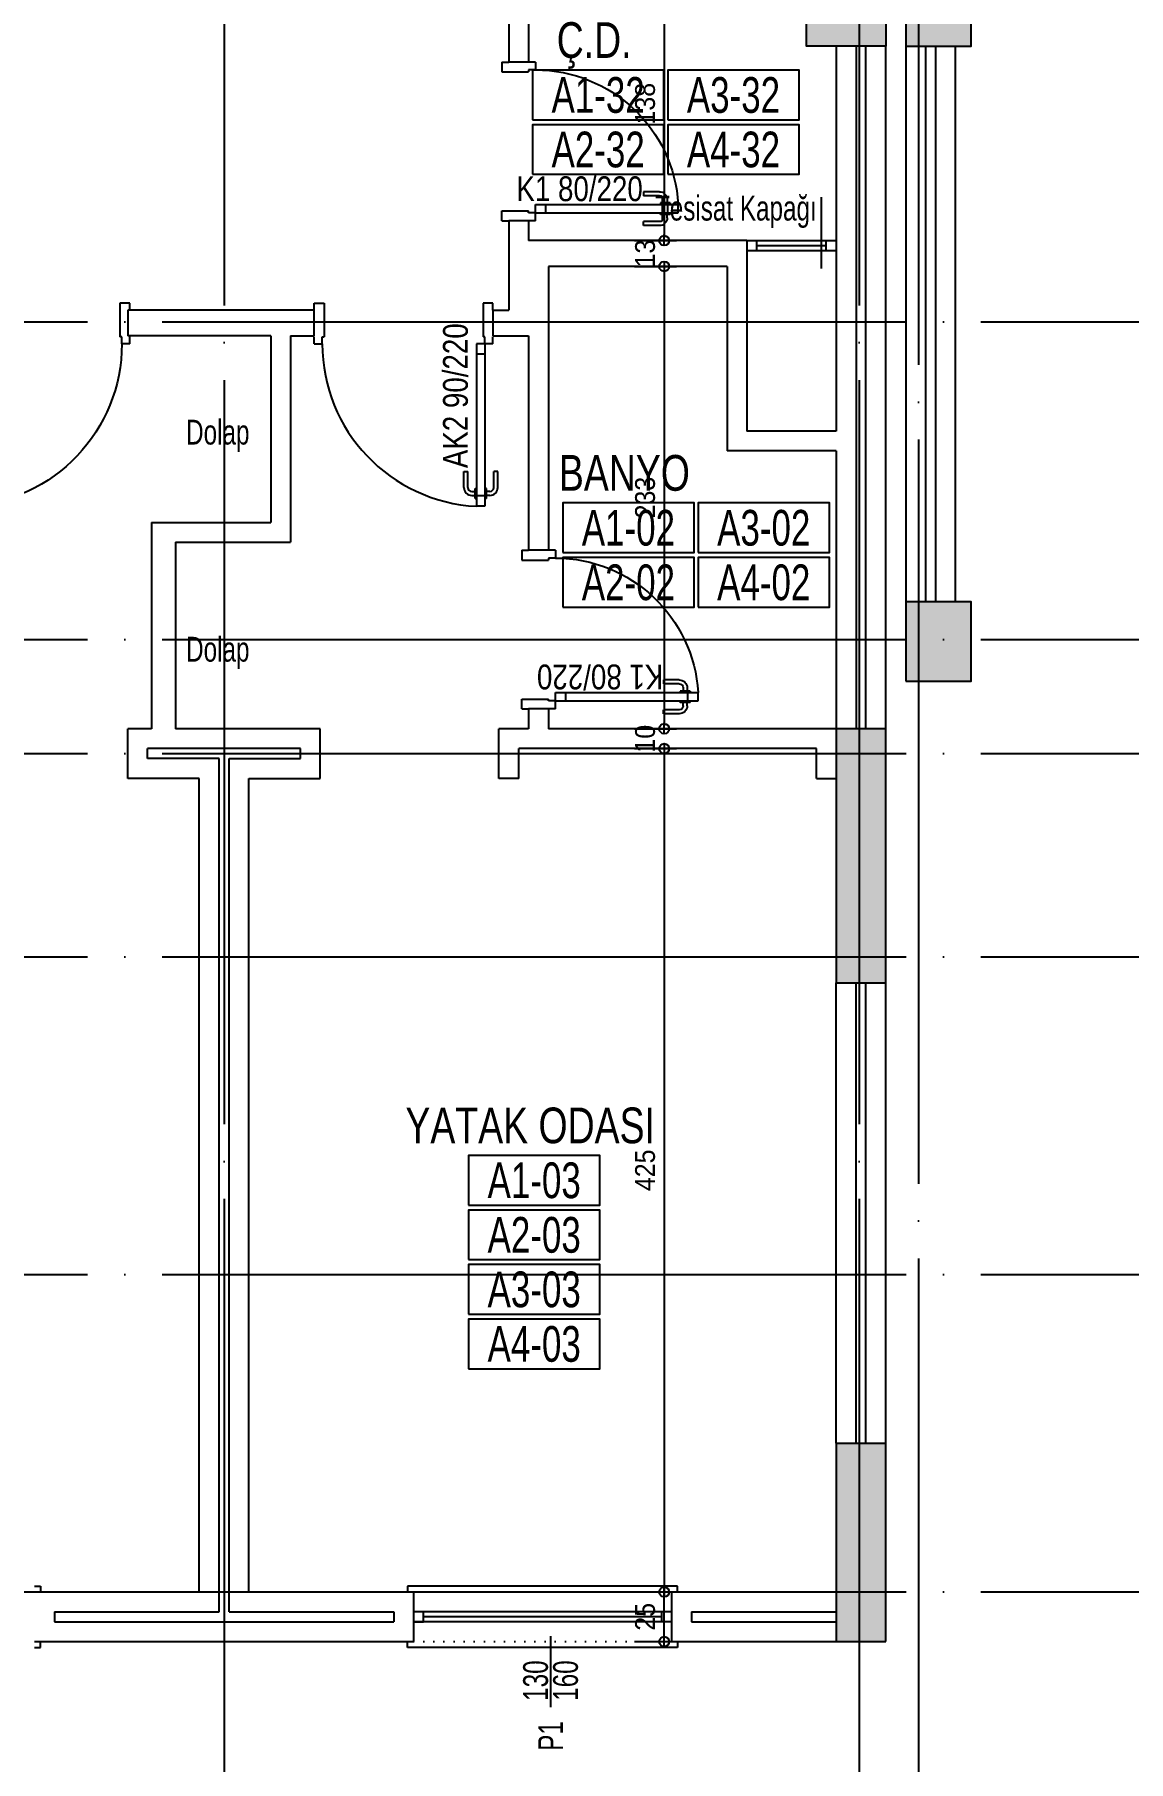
# Model space of a CAD drawing. Extents: x 460786 to 545292, y 30998 to 41694.
# Drawn here: x 470955 to 471506, y 38162 to 39032 of the extents above; entities that cross this region are included whole.
import ezdxf
from ezdxf.enums import TextEntityAlignment as Align

# ---------------------------------------------------------------- set-up
doc = ezdxf.new("R2010")
doc.units = 0
doc.header["$LTSCALE"] = 50
doc.header["$MEASUREMENT"] = 0
doc.header["$PDMODE"] = 35
doc.linetypes.add('DASHDOT', pattern=[5.5, 5, -0.25, 0, -0.25])
doc.linetypes.add('DASHED', pattern=[0.1, 0, -0.1])
doc.layers.get('0').update_dxf_attribs({"linetype": 'CONTINUOUS'})
doc.layers.get('Defpoints').update_dxf_attribs({"linetype": 'CONTINUOUS'})
for name, color, linetype in [('A-Aks Dikey', 12, 'DASHDOT'), ('A-Aks Yatay', 12, 'DASHDOT'), ('A-Betonarme', 6, 'CONTINUOUS'), ('A-Cam', 160, 'CONTINUOUS'), ('A-Dash', 9, 'DASHED'), ('A-Duvar', 7, 'CONTINUOUS'), ('A-Gör 2', 40, 'CONTINUOUS'), ('A-Kapı', 2, 'CONTINUOUS'), ('A-mahal adi', 1, 'CONTINUOUS'), ('A-mahal no', 4, 'CONTINUOUS'), ('A-Olcu Ic Dikey', 8, 'CONTINUOUS'), ('A-Poz-Kapı', 4, 'CONTINUOUS'), ('A-Poz-Pen', 4, 'CONTINUOUS'), ('A-Tarama 1', 9, 'CONTINUOUS'), ('A-Yazı 2', 205, 'CONTINUOUS')]:
    doc.layers.add(name, color=color, linetype=linetype)
doc.styles.add('blkan', font='arial.ttf', dxfattribs={"width": 0.9, "height": 12.5})
doc.styles.get("Standard").update_dxf_attribs({"font": 'arial.ttf', "width": 0.9})
doc.dimstyles.new('EXIT', dxfattribs={"dimscale": 50, "dimtxt": 0.23, "dimasz": 0.03, "dimexe": 0.125, "dimexo": 0.5, "dimgap": 0.09, "dimtad": 1, "dimzin": 1, "dimdsep": 46, "dimtxsty": 'Standard', "dimblk": 'TICK', "dimcen": 0.2, "dimadec": 0, "dimazin": 0, "dimtfac": 1, "dimtix": 1, "dimtofl": 0, "dimtmove": 2, "dimatfit": 3, "dimldrblk": 'TICK', "dimfxl": 1, "dimtolj": 1, "dimtzin": 1, "dimarcsym": 0})

# ---------------------------------------------------------------- blocks, each defined once
blk = doc.blocks.new('poz-pk1')
blk.add_line((24.33, 28.66), (24.33, -5.74))
at = {"width": 0.7}
for p in [(17.04, 9.96), (31.55, 9.96)]:
    blk.add_attdef('YAZı', text='', height=12, rotation=90, dxfattribs=at).set_placement(p, align=Align.MIDDLE_CENTER)
blk.add_attdef('POZ', text='', height=12, dxfattribs=at).set_placement((24.33, -14.42), align=Align.MIDDLE_CENTER)
blk = doc.blocks.new('kapı L 90p 13.5')
at = {"ltscale": 20}
for p, q in [((4, 80.39), (8.2, 80.39)), ((4, -1.5), (4, 80.39)), ((8.2, -1.5), (8.2, 80.39)), ((-2.45, 70.89), (-2.45, 62.89)), ((-0.45, 70.89), (-0.45, 62.89)), ((1.55, 74.89), (3.2, 74.89)), ((1.55, 72.89), (3.2, 72.89)), ((3.2, 76.39), (4, 76.39)), ((3.2, 76.39), (3.2, 71.39)), ((3.2, 71.39), (4, 71.39)), ((3.2, 71.39), (4, 71.39)), ((4, 75.19), (8.2, 75.19)), ((9, 76.39), (8.2, 76.39)), ((9, 71.39), (8.2, 71.39)), ((9, 76.39), (9, 71.39)), ((10.65, 74.89), (9, 74.89)), ((10.65, 72.89), (9, 72.89)), ((12.65, 70.89), (12.65, 62.89)), ((14.65, 70.89), (14.65, 62.89)), ((-2.45, 62.89), (-0.45, 62.89)), ((14.65, 62.89), (12.65, 62.89)), ((4, 3.71), (8.2, 3.71)), ((0, -1.5), (4, -1.5)), ((0, -1.5), (0, -5)), ((4, -1.5), (8.2, -1.5)), ((4, -1.5), (4, -5)), ((4, -5), (5, -5)), ((5, -22), (5, -5)), ((85, -22), (85, -5)), ((86, -5), (85, -5)), ((90, -1.5), (86, -1.5)), ((86, -1.5), (86, -5)), ((90, -1.5), (90, -5))]:
    blk.add_line(p, q, dxfattribs=at)
for p, q in [((0, -18.5), (0, -22)), ((0, -22), (5, -22)), ((90, -22), (85, -22)), ((90, -18.5), (90, -22))]:
    blk.add_line(p, q)
blk.add_arc((4, -1.5), 82, 0, 87.06405)
for centre, radius, start, end in [((1.55, 70.89), 4, 90, 180), ((1.55, 70.89), 2, 90, 180), ((10.65, 70.89), 4, 0, 90), ((10.65, 70.89), 2, 0, 90)]:
    blk.add_arc(centre, radius, start, end, dxfattribs=at)
at = {"layer": 'A-Poz-Kapı', "width": 0.8}
blk.add_attdef('POZNO', (25, -18.46), '', height=12.5, rotation=90, dxfattribs=at)
blk = doc.blocks.new('kapı L 80p 10')
at = {"ltscale": 20}
for p, q in [((1.55, 69.88), (3.2, 69.88)), ((3.2, 71.38), (4, 71.38)), ((3.2, 71.38), (3.2, 66.38)), ((4, 75.38), (8.2, 75.38)), ((4, 3.5), (4, 75.38)), ((4, 70.17), (8.2, 70.17)), ((8.2, 3.5), (8.2, 75.38)), ((9, 71.38), (8.2, 71.38)), ((9, 71.38), (9, 66.38)), ((10.65, 69.88), (9, 69.88)), ((-2.45, 65.88), (-2.45, 57.88)), ((-0.45, 65.88), (-0.45, 57.88)), ((1.55, 67.88), (3.2, 67.88)), ((3.2, 66.38), (4, 66.38)), ((3.2, 66.38), (4, 66.38)), ((9, 66.38), (8.2, 66.38)), ((10.65, 67.88), (9, 67.88)), ((12.65, 65.88), (12.65, 57.88)), ((14.65, 65.88), (14.65, 57.88)), ((-2.45, 57.88), (-0.45, 57.88)), ((14.65, 57.88), (12.65, 57.88)), ((4, 8.71), (8.2, 8.71)), ((0, 3.5), (4, 3.5)), ((0, 3.5), (0, 0)), ((4, 3.5), (8.2, 3.5)), ((4, 3.5), (4, 0)), ((80, 3.5), (76, 3.5)), ((76, 3.5), (76, 0)), ((80, 3.5), (80, 0)), ((4, 0), (5, 0)), ((5, -13.5), (5, 0)), ((75, -13.5), (75, 0)), ((76, 0), (75, 0)), ((0, -13.5), (0, -10)), ((0, -13.5), (5, -13.5)), ((80, -13.5), (75, -13.5)), ((80, -13.5), (80, -10))]:
    blk.add_line(p, q, dxfattribs=at)
for centre, radius, start, end in [((1.55, 65.88), 4, 90, 180), ((10.65, 65.88), 4, 0, 90), ((1.55, 65.88), 2, 90, 180), ((10.65, 65.88), 2, 0, 90)]:
    blk.add_arc(centre, radius, start, end, dxfattribs=at)
blk.add_arc((4, 3.5), 72, 360, 86.65585)
at = {"layer": 'A-Poz-Kapı', "width": 0.8}
blk.add_attdef('POZNO', (30.17, -9.96), '', height=12.5, rotation=90, dxfattribs=at)
blk = doc.blocks.new('mahal adı')
at = {"layer": 'A-mahal no'}
blk.add_lwpolyline([(-75.6, -73.4), (89.9, -73.4), (89.9, -10.9), (-75.6, -10.9)], close=True, dxfattribs=at)
at = {"layer": 'A-mahal adi', "width": 0.75}
for p in [(2.1, 88.8), (2.1, 27)]:
    blk.add_attdef('MAHALADI', text='', height=45, dxfattribs=at).set_placement(p, align=Align.MIDDLE_CENTER)
at = {"layer": 'A-mahal no', "width": 0.7}
blk.add_attdef('MAHALNO', text='', height=45, dxfattribs=at).set_placement((7.1, -42.1), align=Align.MIDDLE_CENTER)
blk = doc.blocks.new('TICK', base_point=(53.7, 38.06))
blk.add_line((55.37, 38.06), (52.04, 38.06))
blk.add_circle((53.7, 38.06), 1.67)
blk = doc.blocks.new('*D816')
at = {"layer": 'A-Olcu Ic Dikey', "color": 0, "lineweight": -2, "transparency": 16777216}
for p, q in [((471256.89865, 38672.50245), (471278.14865, 38672.50245)), ((471271.89865, 38671.00245), (471271.89865, 38249.00245)), ((471256.89865, 38247.50245), (471278.14865, 38247.50245))]:
    blk.add_line(p, q, dxfattribs=at)
at = {"layer": 'Defpoints', "color": 0, "transparency": 16777216}
for p in [(471231.89865, 38672.50245), (471231.89865, 38247.50245), (471271.89865, 38247.50245)]:
    blk.add_point(p, dxfattribs=at)
at = {"layer": 'A-Olcu Ic Dikey', "color": 0, "lineweight": -2, "transparency": 16777216, "xscale": 1.5, "yscale": 1.5, "zscale": 1.5}
for p, rotation in [((471271.89865, 38672.50245), 90), ((471271.89865, 38247.50245), 270)]:
    blk.add_blockref('TICK', p, dxfattribs=dict(at, rotation=rotation))
at = {"layer": 'A-Olcu Ic Dikey', "color": 0, "transparency": 16777216, "insert": (471262.29292, 38460.00245), "char_height": 10, "attachment_point": 5, "rotation": 90}
blk.add_mtext('\\A1;425', dxfattribs=at)
blk = doc.blocks.new('*D817')
at = {"layer": 'A-Olcu Ic Dikey', "color": 0, "lineweight": -2, "transparency": 16777216}
for p, q in [((471256.89865, 38247.50245), (471278.14865, 38247.50245)), ((471271.89865, 38224.00245), (471271.89865, 38246.00245)), ((471256.89865, 38222.50245), (471278.14865, 38222.50245))]:
    blk.add_line(p, q, dxfattribs=at)
at = {"layer": 'Defpoints', "color": 0, "transparency": 16777216}
for p in [(471231.89865, 38247.50245), (471271.89865, 38247.50245), (471231.89865, 38222.50245)]:
    blk.add_point(p, dxfattribs=at)
at = {"layer": 'A-Olcu Ic Dikey', "color": 0, "lineweight": -2, "transparency": 16777216, "xscale": 1.5, "yscale": 1.5, "zscale": 1.5}
for p, rotation in [((471271.89865, 38247.50245), 90), ((471271.89865, 38222.50245), 270)]:
    blk.add_blockref('TICK', p, dxfattribs=dict(at, rotation=rotation))
at = {"layer": 'A-Olcu Ic Dikey', "color": 0, "transparency": 16777216, "insert": (471262.29292, 38235.00245), "char_height": 10, "attachment_point": 5, "rotation": 90}
blk.add_mtext('\\A1;25', dxfattribs=at)
blk = doc.blocks.new('*D818')
at = {"layer": 'A-Olcu Ic Dikey', "color": 0, "lineweight": -2, "transparency": 16777216}
for p, q in [((471256.89865, 38682.50245), (471278.14865, 38682.50245)), ((471271.89865, 38684.00245), (471271.89865, 38685.50245)), ((471256.89865, 38672.50245), (471278.14865, 38672.50245)), ((471271.89865, 38671.00245), (471271.89865, 38669.50245))]:
    blk.add_line(p, q, dxfattribs=at)
at = {"layer": 'Defpoints', "color": 0, "transparency": 16777216}
for p in [(471231.89865, 38682.50245), (471271.89865, 38682.50245), (471231.89865, 38672.50245)]:
    blk.add_point(p, dxfattribs=at)
at = {"layer": 'A-Olcu Ic Dikey', "color": 0, "lineweight": -2, "transparency": 16777216, "xscale": 1.5, "yscale": 1.5, "zscale": 1.5}
for p, rotation in [((471271.89865, 38682.50245), 270), ((471271.89865, 38672.50245), 90)]:
    blk.add_blockref('TICK', p, dxfattribs=dict(at, rotation=rotation))
at = {"layer": 'A-Olcu Ic Dikey', "color": 0, "transparency": 16777216, "insert": (471262.29292, 38677.50245), "char_height": 10, "attachment_point": 5, "rotation": 90}
blk.add_mtext('\\A1;10', dxfattribs=at)
blk = doc.blocks.new('*D819')
at = {"layer": 'A-Olcu Ic Dikey', "color": 0, "lineweight": -2, "transparency": 16777216}
for p, q in [((471256.9, 38915.5), (471278.15, 38915.5)), ((471271.9, 38914), (471271.9, 38684)), ((471256.9, 38682.5), (471278.15, 38682.5))]:
    blk.add_line(p, q, dxfattribs=at)
at = {"layer": 'Defpoints', "color": 0, "transparency": 16777216}
for p in [(471231.9, 38915.5), (471231.9, 38682.5), (471271.9, 38682.5)]:
    blk.add_point(p, dxfattribs=at)
at = {"layer": 'A-Olcu Ic Dikey', "color": 0, "lineweight": -2, "transparency": 16777216, "xscale": 1.5, "yscale": 1.5, "zscale": 1.5}
for p, rotation in [((471271.9, 38915.5), 90), ((471271.9, 38682.5), 270)]:
    blk.add_blockref('TICK', p, dxfattribs=dict(at, rotation=rotation))
at = {"layer": 'A-Olcu Ic Dikey', "color": 0, "transparency": 16777216, "insert": (471262.29, 38799), "char_height": 10, "attachment_point": 5, "rotation": 90}
blk.add_mtext('\\A1;233', dxfattribs=at)
blk = doc.blocks.new('*D820')
at = {"layer": 'A-Olcu Ic Dikey', "color": 0, "lineweight": -2, "transparency": 16777216}
for p, q in [((471256.9, 38928.5), (471278.15, 38928.5)), ((471271.9, 38930), (471271.9, 38931.5)), ((471256.9, 38915.5), (471278.15, 38915.5)), ((471271.9, 38914), (471271.9, 38912.5))]:
    blk.add_line(p, q, dxfattribs=at)
at = {"layer": 'Defpoints', "color": 0, "transparency": 16777216}
for p in [(471231.9, 38928.5), (471271.9, 38928.5), (471231.9, 38915.5)]:
    blk.add_point(p, dxfattribs=at)
at = {"layer": 'A-Olcu Ic Dikey', "color": 0, "lineweight": -2, "transparency": 16777216, "xscale": 1.5, "yscale": 1.5, "zscale": 1.5}
for p, rotation in [((471271.9, 38928.5), 270), ((471271.9, 38915.5), 90)]:
    blk.add_blockref('TICK', p, dxfattribs=dict(at, rotation=rotation))
at = {"layer": 'A-Olcu Ic Dikey', "color": 0, "transparency": 16777216, "insert": (471262.29, 38922), "char_height": 10, "attachment_point": 5, "rotation": 90}
blk.add_mtext('\\A1;13', dxfattribs=at)
blk = doc.blocks.new('*D821')
at = {"layer": 'A-Olcu Ic Dikey', "color": 0, "lineweight": -2, "transparency": 16777216}
for p, q in [((471256.9, 39066.5), (471278.15, 39066.5)), ((471271.9, 39065), (471271.9, 38930)), ((471256.9, 38928.5), (471278.15, 38928.5))]:
    blk.add_line(p, q, dxfattribs=at)
at = {"layer": 'Defpoints', "color": 0, "transparency": 16777216}
for p in [(471231.9, 39066.5), (471231.9, 38928.5), (471271.9, 38928.5)]:
    blk.add_point(p, dxfattribs=at)
at = {"layer": 'A-Olcu Ic Dikey', "color": 0, "lineweight": -2, "transparency": 16777216, "xscale": 1.5, "yscale": 1.5, "zscale": 1.5}
for p, rotation in [((471271.9, 39066.5), 90), ((471271.9, 38928.5), 270)]:
    blk.add_blockref('TICK', p, dxfattribs=dict(at, rotation=rotation))
at = {"layer": 'A-Olcu Ic Dikey', "color": 0, "transparency": 16777216, "insert": (471262.29, 38997.5), "char_height": 10, "attachment_point": 5, "rotation": 90}
blk.add_mtext('\\A1;138', dxfattribs=at)

msp = doc.modelspace()

# ---------------------------------------------------------------- hatches: boundary and pattern name
at = {"layer": 'A-Tarama 1'}
h = msp.add_hatch(dxfattribs=at)
h.set_pattern_fill('ANSI33', color=256, scale=30, angle=180, style=0)
h.set_pattern_definition([(225, (3956.983, -2e-09), (5.30330086, -5.30330086), []), (225, (3951.68, -2e-09), (5.30330086, -5.30330086), [3.75, -1.875])])
h.paths.add_polyline_path([(469255.57, 40179.5), (469180.57, 40179.5), (469180.57, 40154.5), (469255.57, 40154.5)])
h.paths.add_polyline_path([(469205.57, 40474.5), (469330.57, 40474.5), (469330.57, 40499.5), (469180.57, 40499.5), (469180.57, 40392.5), (469205.57, 40392.5)])
h.paths.add_polyline_path([(469690.57, 40499.5), (469593.57, 40499.5), (469593.57, 40474.5), (469690.57, 40474.5)])
h.paths.add_polyline_path([(469945.57, 40499.5), (469920.57, 40499.5), (469920.57, 40371.5), (469945.57, 40371.5)])
h.paths.add_polyline_path([(469690.57, 39860), (469593.57, 39860), (469593.57, 39835), (469690.57, 39835)])
h.paths.add_polyline_path([(469330.57, 39860), (469230.57, 39860), (469230.57, 39835), (469330.57, 39835)])
h.paths.add_polyline_path([(469330.57, 39220), (469230.57, 39220), (469230.57, 39195), (469330.57, 39195)])
h.paths.add_polyline_path([(469690.57, 39220), (469593.57, 39220), (469593.57, 39195), (469690.57, 39195)])
h.paths.add_polyline_path([(469255.57, 38899.5), (469180.57, 38899.5), (469180.57, 38874.5), (469205.57, 38874.5), (469255.57, 38874.5)])
h.paths.add_polyline_path([(469330.57, 38579.5), (469205.57, 38579.5), (469205.57, 38654.5), (469180.57, 38654.5), (469180.57, 38554.5), (469330.57, 38554.5)])
h.paths.add_polyline_path([(469783.57, 38579.5), (469593.57, 38579.5), (469593.57, 38554.5), (469783.57, 38554.5)])
h.paths.add_polyline_path([(470103.57, 38099.5), (469758.57, 38099.5), (469758.57, 38074.5), (470103.57, 38074.5)])
h.paths.add_polyline_path([(469783.57, 38322.5), (469758.57, 38322.5), (469758.57, 38222.5), (469783.57, 38222.5)])
h.paths.add_polyline_path([(470185.57, 38247.5), (470103.57, 38247.5), (470103.57, 38322.5), (470078.57, 38322.5), (470078.57, 38222.5), (470185.57, 38222.5)])
h.paths.add_polyline_path([(470103.57, 38682.5), (470078.57, 38682.5), (470078.57, 38554.5), (470103.57, 38554.5)])
h.paths.add_polyline_path([(470430.57, 38114.5), (470390.57, 38114.5), (470390.57, 38074.5), (470430.57, 38074.5)])
h.paths.add_polyline_path([(470750.57, 38114.5), (470710.57, 38114.5), (470710.57, 38074.5), (470750.57, 38074.5)])
h.paths.add_polyline_path([(470742.57, 38322.5), (470717.57, 38322.5), (470717.57, 38222.5), (470742.57, 38222.5)])
h.paths.add_polyline_path([(470742.57, 38682.5), (470717.57, 38682.5), (470717.57, 38554.5), (470742.57, 38554.5)])
h.paths.add_polyline_path([(471383.57, 38682.5), (471358.57, 38682.5), (471358.57, 38554.5), (471383.57, 38554.5)])
h.paths.add_polyline_path([(471383.57, 38322.5), (471358.57, 38322.5), (471358.57, 38222.5), (471383.57, 38222.5)])
h.paths.add_polyline_path([(471383.57, 38114.5), (471350.57, 38114.5), (471350.57, 38074.5), (471383.57, 38074.5)])
h.paths.add_polyline_path([(471070.57, 38114.5), (471030.57, 38114.5), (471030.57, 38074.5), (471070.57, 38074.5)])
h.paths.add_polyline_path([(471426.57, 38746.5), (471393.57, 38746.5), (471393.57, 38706.5), (471426.57, 38706.5)])
h.paths.add_polyline_path([(471426.57, 39066.5), (471393.57, 39066.5), (471393.57, 39026.5), (471426.57, 39026.5)])
h.paths.add_polyline_path([(471383.57, 39066.5), (471358.57, 39066.5), (471193.57, 39066.5), (471193.57, 39041.5), (471343.57, 39041.5), (471343.57, 39026.5), (471383.57, 39026.5)])
h.paths.add_polyline_path([(470423.57, 39066.5), (470078.57, 39066.5), (470078.57, 39041.5), (470423.57, 39041.5)])
h.paths.add_polyline_path([(470751.57, 39081.5), (470711.57, 39081.5), (470711.57, 39041.5), (470751.57, 39041.5)])
h.paths.add_polyline_path([(470438.57, 39406.5), (470398.57, 39406.5), (470398.57, 39366.5), (470438.57, 39366.5)])
h.paths.add_polyline_path([(470103.57, 39406.5), (470063.57, 39406.5), (470063.57, 39366.5), (470103.57, 39366.5)])
h.paths.add_polyline_path([(470103.57, 39686.5), (470063.57, 39686.5), (470063.57, 39646.5), (470103.57, 39646.5)])
h.paths.add_polyline_path([(470103.57, 39862.5), (470103.57, 40011.5), (470078.57, 40011.5), (470078.57, 39832.5), (470103.57, 39832.5)])
h.paths.add_polyline_path([(470423.57, 40011.5), (470398.57, 40011.5), (470398.57, 39832.5), (470423.57, 39832.5)])
h.paths.add_polyline_path([(470438.57, 39686.5), (470398.57, 39686.5), (470398.57, 39646.5), (470438.57, 39646.5)])
h.paths.add_polyline_path([(470751.57, 40011.5), (470711.57, 40011.5), (470711.57, 39971.5), (470751.57, 39971.5)])
h.paths.add_polyline_path([(471383.57, 40026.5), (471343.57, 40026.5), (471343.57, 40011.5), (471193.57, 40011.5), (471193.57, 39986.5), (471383.57, 39986.5)])
h.paths.add_polyline_path([(471426.57, 40026.5), (471393.57, 40026.5), (471393.57, 39986.5), (471426.57, 39986.5)])
h.paths.add_polyline_path([(471383.57, 40507.5), (471358.57, 40507.5), (471358.57, 40371.5), (471383.57, 40371.5)])
h.paths.add_polyline_path([(471383.57, 40831.5), (471275.57, 40831.5), (471275.57, 40806.5), (471358.57, 40806.5), (471358.57, 40727.5), (471383.57, 40727.5)])
h.paths.add_polyline_path([(471383.57, 40978.5), (471351.57, 40978.5), (471351.57, 40938.5), (471383.57, 40938.5)])
h.paths.add_polyline_path([(471425.57, 40978.5), (471393.57, 40978.5), (471393.57, 40938.5), (471425.57, 40938.5)])
h.paths.add_polyline_path([(471071.57, 40978.5), (471031.57, 40978.5), (471031.57, 40938.5), (471071.57, 40938.5)])
h.paths.add_polyline_path([(470751.57, 40978.5), (470711.57, 40978.5), (470711.57, 40938.5), (470751.57, 40938.5)])
h.paths.add_polyline_path([(470743.57, 40831.5), (470718.57, 40831.5), (470718.57, 40727.5), (470743.57, 40727.5)])
h.paths.add_polyline_path([(470743.57, 40495.5), (470718.57, 40495.5), (470718.57, 40384.5), (470718.57, 40371.5), (470743.57, 40371.5)])
h.paths.add_polyline_path([(470103.57, 40507.5), (470078.57, 40507.5), (470078.57, 40371.5), (470103.57, 40371.5)])
h.paths.add_polyline_path([(470186.57, 40831.5), (470078.57, 40831.5), (470078.57, 40727.5), (470103.57, 40727.5), (470103.57, 40806.5), (470186.57, 40806.5)])
h.paths.add_polyline_path([(470111.57, 40978.5), (470078.57, 40978.5), (470078.57, 40938.5), (470111.57, 40938.5)])
h.paths.add_polyline_path([(470431.57, 40978.5), (470391.57, 40978.5), (470391.57, 40938.5), (470431.57, 40938.5)])

# ---------------------------------------------------------------- linework, layer by layer
at = {"layer": 'A-Aks Dikey', "ltscale": 1.5}
for p, q in [((471050.07, 41333.83), (471050.07, 37667.36)), ((471370.07, 41333.83), (471370.07, 37667.36)), ((471400.07, 41303.83), (471400.07, 37697.36))]:
    msp.add_line(p, q, dxfattribs=at)
at = {"layer": 'A-Aks Yatay', "ltscale": 1.5}
for p, q in [((468955.88, 38887.5), (471794.29, 38887.5)), ((468955.88, 38727.5), (471794.29, 38727.5)), ((468955.88, 38670), (471794.29, 38670)), ((468955.88, 38567.5), (471794.29, 38567.5)), ((468955.88, 38407.5), (471794.29, 38407.5)), ((468955.88, 38247.5), (471794.29, 38247.5))]:
    msp.add_line(p, q, dxfattribs=at)
at = {"layer": 'A-Betonarme'}
for p, q in [((471358.57, 38322.5), (471358.57, 38222.5)), ((471358.57, 38322.5), (471383.57, 38322.5)), ((471383.57, 38222.5), (471383.57, 38322.5)), ((471358.57, 38222.5), (471383.57, 38222.5))]:
    msp.add_line(p, q, dxfattribs=at)
for points in [[(471358.57, 39066.5), (471383.57, 39066.5), (471383.57, 39026.5), (471343.57, 39026.5), (471343.57, 39041.5), (471193.57, 39041.5), (471193.57, 39066.5), (471358.57, 39066.5)], [(471358.57, 39026.5), (471343.57, 39026.5), (471343.57, 39041.5)]]:
    msp.add_lwpolyline(points, dxfattribs=at)
for points in [[(471393.57, 39026.5), (471426.57, 39026.5), (471426.57, 39066.5), (471393.57, 39066.5)], [(471393.57, 38706.5), (471426.57, 38706.5), (471426.57, 38746.5), (471393.57, 38746.5)], [(471383.57, 38682.5), (471358.57, 38682.5), (471358.57, 38554.5), (471383.57, 38554.5)]]:
    msp.add_lwpolyline(points, close=True, dxfattribs=at)
at = {"layer": 'A-Cam'}
for p, q in [((471313.57, 38928.5), (471358.57, 38928.5)), ((471318.57, 38923.5), (471318.57, 38928.5)), ((471318.57, 38926), (471353.57, 38926)), ((471353.57, 38923.5), (471353.57, 38928.5)), ((471313.57, 38923.5), (471358.57, 38923.5)), ((471275.57, 38237.5), (471145.57, 38237.5)), ((471275.57, 38232.5), (471145.57, 38232.5)), ((471270.57, 38235), (471150.57, 38235))]:
    msp.add_line(p, q, dxfattribs=at)
for points in [[(471145.57, 38232.5), (471150.57, 38232.5), (471150.57, 38237.5)], [(471275.57, 38237.5), (471270.57, 38237.5), (471270.57, 38232.5)]]:
    msp.add_lwpolyline(points, dxfattribs=at)
at = {"layer": 'A-Dash'}
for p, q in [((471145.57, 38247.5), (471275.57, 38247.5)), ((471145.57, 38222.5), (471275.57, 38222.5))]:
    msp.add_line(p, q, dxfattribs=at)
at = {"layer": 'A-Duvar'}
for p, q in [((471193.57, 39041.5), (471193.57, 39018.5)), ((471203.57, 39041.5), (471203.57, 39018.5)), ((471358.57, 39026.5), (471358.57, 38928.5)), ((471368.57, 39026.5), (471368.57, 38682.5)), ((471373.57, 38682.5), (471373.57, 39026.5)), ((471383.57, 38682.5), (471383.57, 39026.5)), ((471393.57, 39026.5), (471393.57, 38746.5)), ((471403.57, 39026.5), (471403.57, 38746.5)), ((471408.57, 39026.5), (471408.57, 38746.5)), ((471418.57, 39026.5), (471418.57, 38746.5)), ((471203.57, 39018.5), (471193.57, 39018.5)), ((471193.57, 38938.5), (471193.57, 38893.5)), ((471203.57, 38938.5), (471193.57, 38938.5)), ((471203.57, 38938.5), (471203.57, 38928.5)), ((471313.57, 38928.5), (471203.57, 38928.5)), ((471313.57, 38928.5), (471313.57, 38832.5)), ((471358.57, 38928.5), (471358.57, 38832.5)), ((471213.57, 38915.5), (471213.57, 38772.5)), ((471303.57, 38915.5), (471213.57, 38915.5)), ((471303.57, 38915.5), (471303.57, 38822.5)), ((471095.57, 38893.5), (471001.57, 38893.5)), ((471001.57, 38893.5), (471001.57, 38880.5)), ((471095.57, 38880.5), (471095.57, 38893.5)), ((471185.57, 38893.5), (471193.57, 38893.5)), ((471185.57, 38893.5), (471185.57, 38880.5)), ((471073.57, 38880.5), (471001.57, 38880.5)), ((471073.57, 38880.5), (471073.57, 38786.5)), ((471083.57, 38880.5), (471083.57, 38776.5)), ((471083.57, 38880.5), (471095.57, 38880.5)), ((471185.57, 38880.5), (471203.57, 38880.5)), ((471203.57, 38880.5), (471203.57, 38772.5)), ((471358.57, 38832.5), (471313.57, 38832.5)), ((471358.57, 38822.5), (471303.57, 38822.5)), ((471358.57, 38822.5), (471358.57, 38682.5)), ((471013.57, 38786.5), (471013.57, 38682.5)), ((471013.57, 38786.5), (471073.57, 38786.5)), ((471025.57, 38776.5), (471025.57, 38682.5)), ((471025.57, 38776.5), (471083.57, 38776.5)), ((471213.57, 38772.5), (471203.57, 38772.5)), ((471213.57, 38692.5), (471203.57, 38692.5)), ((471203.57, 38692.5), (471203.57, 38682.5)), ((471213.57, 38692.5), (471213.57, 38682.5)), ((471013.57, 38682.5), (471001.57, 38682.5)), ((471001.57, 38657.5), (471001.57, 38682.5)), ((471098.57, 38682.5), (471025.57, 38682.5)), ((471098.57, 38657.5), (471098.57, 38682.5)), ((471188.57, 38657.5), (471188.57, 38682.5)), ((471203.57, 38682.5), (471188.57, 38682.5)), ((471358.57, 38682.5), (471213.57, 38682.5)), ((471088.57, 38672.5), (471011.57, 38672.5)), ((471011.57, 38667.5), (471011.57, 38672.5)), ((471047.57, 38667.5), (471011.57, 38667.5)), ((471047.57, 38237.5), (471047.57, 38667.5)), ((471052.57, 38237.5), (471052.57, 38667.5)), ((471052.57, 38667.5), (471088.57, 38667.5)), ((471088.57, 38667.5), (471088.57, 38672.5)), ((471198.57, 38657.5), (471198.57, 38672.5)), ((471348.57, 38672.5), (471198.57, 38672.5)), ((471348.57, 38657.5), (471348.57, 38672.5)), ((471037.57, 38657.5), (471001.57, 38657.5)), ((471037.57, 38247.5), (471037.57, 38657.5)), ((471062.57, 38247.5), (471062.57, 38657.5)), ((471062.57, 38657.5), (471098.57, 38657.5)), ((471198.57, 38657.5), (471188.57, 38657.5)), ((471348.57, 38657.5), (471358.57, 38657.5)), ((471358.57, 38322.5), (471358.57, 38554.5)), ((471368.57, 38322.5), (471368.57, 38554.5)), ((471373.57, 38322.5), (471373.57, 38554.5)), ((471383.57, 38322.5), (471383.57, 38554.5)), ((470954.57, 38247.5), (471037.57, 38247.5)), ((471062.57, 38247.5), (471145.57, 38247.5)), ((471145.57, 38247.5), (471145.57, 38222.5)), ((471275.57, 38247.5), (471358.57, 38247.5)), ((471275.57, 38247.5), (471275.57, 38222.5)), ((471275.57, 38247.5), (471275.57, 38222.5)), ((470964.57, 38237.5), (471047.57, 38237.5)), ((470964.57, 38237.5), (470964.57, 38232.5)), ((470964.57, 38232.5), (471135.57, 38232.5)), ((471052.57, 38237.5), (471135.57, 38237.5)), ((471135.57, 38237.5), (471135.57, 38232.5)), ((471285.57, 38237.5), (471358.57, 38237.5)), ((471285.57, 38237.5), (471285.57, 38232.5)), ((471285.57, 38232.5), (471358.57, 38232.5)), ((470954.57, 38222.5), (471145.57, 38222.5)), ((471275.57, 38222.5), (471358.57, 38222.5))]:
    msp.add_line(p, q, dxfattribs=at)
at = {"layer": 'A-Gör 2'}
for p, q in [((470954.57, 38250.5), (470957.57, 38250.5)), ((470957.57, 38250.5), (470957.57, 38247.5)), ((471145.57, 38250.5), (471142.57, 38250.5)), ((471142.57, 38250.5), (471142.57, 38247.5)), ((471278.57, 38250.5), (471145.57, 38250.5)), ((471278.57, 38247.5), (471278.57, 38250.5)), ((470957.57, 38219.5), (470957.57, 38222.5)), ((471142.57, 38219.5), (471142.57, 38222.5)), ((471278.57, 38222.5), (471278.57, 38219.5)), ((470954.57, 38219.5), (470957.57, 38219.5)), ((471145.57, 38219.5), (471142.57, 38219.5)), ((471278.57, 38219.5), (471145.57, 38219.5))]:
    msp.add_line(p, q, dxfattribs=at)
at = {"layer": 'A-mahal no'}
for points in [[(471273.69, 38989.4), (471339.89, 38989.4), (471339.89, 39014.4), (471273.69, 39014.4)], [(471205.49, 38961.92), (471271.69, 38961.92), (471271.69, 38986.92), (471205.49, 38986.92)], [(471273.69, 38961.92), (471339.89, 38961.92), (471339.89, 38986.92), (471273.69, 38986.92)], [(471288.94, 38771.29), (471355.14, 38771.29), (471355.14, 38796.29), (471288.94, 38796.29)], [(471220.74, 38743.81), (471286.94, 38743.81), (471286.94, 38768.81), (471220.74, 38768.81)], [(471288.94, 38743.81), (471355.14, 38743.81), (471355.14, 38768.81), (471288.94, 38768.81)], [(471173.26, 38414.99), (471239.46, 38414.99), (471239.46, 38439.98), (471173.26, 38439.98)], [(471173.26, 38387.5), (471239.46, 38387.5), (471239.46, 38412.5), (471173.26, 38412.5)], [(471173.26, 38360.02), (471239.46, 38360.02), (471239.46, 38385.02), (471173.26, 38385.02)]]:
    msp.add_lwpolyline(points, close=True, dxfattribs=at)
at = {"layer": 'A-Yazı 2'}
msp.add_line((471351, 38950.35), (471351, 38914.48), dxfattribs=at)

# ---------------------------------------------------------------- block references
ref = msp.add_blockref('mahal adı', (471235.74, 39018.76), dxfattribs=dict(xscale=0.4, yscale=0.4, zscale=0.4))
ref.add_attrib('MAHALNO', 'A1-32', dxfattribs={"layer": 'A-mahal no', "height": 18, "width": 0.7}).set_placement((471238.59, 39001.9), align=Align.MIDDLE_CENTER)
ref.add_attrib('MAHALADI', 'Ç.D.', dxfattribs={"layer": 'A-mahal adi', "height": 18, "width": 0.75}).set_placement((471236.57, 39029.57), align=Align.MIDDLE_CENTER)
ref = msp.add_blockref('mahal adı', (471250.99, 38800.65), dxfattribs=dict(xscale=0.4, yscale=0.4, zscale=0.4))
ref.add_attrib('MAHALNO', 'A1-02', dxfattribs={"layer": 'A-mahal no', "height": 18, "width": 0.7}).set_placement((471253.84, 38783.79), align=Align.MIDDLE_CENTER)
ref.add_attrib('MAHALADI', 'BANYO', dxfattribs={"layer": 'A-mahal adi', "height": 18, "width": 0.75}).set_placement((471251.82, 38811.46), align=Align.MIDDLE_CENTER)
ref = msp.add_blockref('mahal adı', (471203.52, 38471.82), dxfattribs=dict(xscale=0.4, yscale=0.4, zscale=0.4))
ref.add_attrib('MAHALNO', 'A1-03', dxfattribs={"layer": 'A-mahal no', "height": 18, "width": 0.7}).set_placement((471206.36, 38454.97), align=Align.MIDDLE_CENTER)
ref.add_attrib('MAHALADI', 'YATAK ODASI', dxfattribs={"layer": 'A-mahal adi', "height": 18, "width": 0.75}).set_placement((471204.34, 38482.63), align=Align.MIDDLE_CENTER)
at = {"layer": 'A-Kapı'}
ref = msp.add_blockref('kapı L 80p 10', (471203.57, 38938.5), dxfattribs=dict(at, xscale=-1, rotation=270))
ref.add_attrib('POZNO', 'K1 80/220', (471197.4, 38948.38), dxfattribs={"layer": 'A-Poz-Kapı', "height": 12.5, "width": 0.8})
ref = msp.add_blockref('kapı L 90p 13.5', (470912.57, 38875), dxfattribs=dict(at, xscale=-1, rotation=180))
ref.add_attrib('POZNO', 'AK2 90/220', (470937.73, 38813.83), dxfattribs={"layer": 'A-Poz-Kapı', "height": 12.5, "rotation": 90, "width": 0.8})
ref = msp.add_blockref('kapı L 90p 13.5', (471185.57, 38875), dxfattribs=dict(at, rotation=180))
ref.add_attrib('POZNO', 'AK2 90/220', (471172.92, 38813.83), dxfattribs={"layer": 'A-Poz-Kapı', "height": 12.5, "rotation": 90, "width": 0.8})
ref = msp.add_blockref('kapı L 80p 10', (471213.57, 38692.5), dxfattribs=dict(at, xscale=-1, rotation=270))
ref.add_attrib('POZNO', 'K1 80/220', (471271.45, 38714.88), dxfattribs={"layer": 'A-Poz-Kapı', "height": 12.5, "rotation": 180, "width": 0.8})
at = {"layer": 'A-Poz-Pen'}
ref = msp.add_blockref('poz-pk1', (471189.29, 38195.4), dxfattribs=dict(at, xscale=1.041608796296916, yscale=1.041608796296916, zscale=1.041608796296916))
ref.add_attrib('YAZı', '130', dxfattribs={"layer": '0', "height": 12.499, "rotation": 90, "width": 0.7}).set_placement((471207.04, 38202.85), align=Align.MIDDLE_CENTER)
ref.add_attrib('YAZı', '160', dxfattribs={"layer": '0', "height": 12.499, "rotation": 90, "width": 0.7}).set_placement((471222.15, 38202.86), align=Align.MIDDLE_CENTER)
ref.add_attrib('POZ', 'P1', dxfattribs={"layer": '0', "height": 12.499, "rotation": 90, "width": 0.7}).set_placement((471214.64, 38174.97), align=Align.MIDDLE_CENTER)

# ---------------------------------------------------------------- texts
at = {"layer": 'A-mahal no', "width": 0.7}
for tag, p in [('A3-32', (471306.79, 39001.9)), ('A2-32', (471238.59, 38974.42)), ('A4-32', (471306.79, 38974.42)), ('A3-02', (471322.04, 38783.79)), ('A2-02', (471253.84, 38756.31)), ('A4-02', (471322.04, 38756.31)), ('A2-03', (471206.36, 38427.48)), ('A3-03', (471206.36, 38400)), ('A4-03', (471206.36, 38372.52))]:
    msp.add_attdef(tag, text='mahalno', height=18, dxfattribs=at).set_placement(p, align=Align.MIDDLE_CENTER)
at = {"layer": 'A-Yazı 2', "style": 'blkan', "width": 0.7}
for s, p in [('Tesisat Kapağı', (471267.22, 38938.61)), ('Dolap', (471030.95, 38825.74)), ('Dolap', (471030.95, 38716.34))]:
    msp.add_text(s, height=12.5, dxfattribs=at).set_placement(p)

# ---------------------------------------------------------------- dimensions: what is measured, and where the dimension line sits
at = {"layer": 'A-Olcu Ic Dikey'}
for p1, p2, distance, picture, middle in [((471231.9, 39066.5), (471231.9, 38928.5), 40, '*D821', (471262.29, 38997.5)), ((471231.9, 38915.5), (471231.9, 38928.5), -40, '*D820', (471262.29, 38922)), ((471231.9, 38915.5), (471231.9, 38682.5), 40, '*D819', (471262.29, 38799)), ((471231.9, 38672.5), (471231.9, 38682.5), -40, '*D818', (471262.29, 38677.5)), ((471231.9, 38672.5), (471231.9, 38247.5), 40, '*D816', (471262.29, 38460)), ((471231.9, 38222.5), (471231.9, 38247.5), -40, '*D817', (471262.29, 38235))]:
    dim = msp.add_aligned_dim(p1=p1, p2=p2, distance=distance, dimstyle='EXIT', override={"dimtxt": 0.2, "dimdec": 1, "dimzin": 9, "dimtdec": 1}, dxfattribs=at)
    dim.commit()
    dim.dimension.update_dxf_attribs({"geometry": picture, "text_midpoint": middle})

doc.saveas('drawing.dxf')
